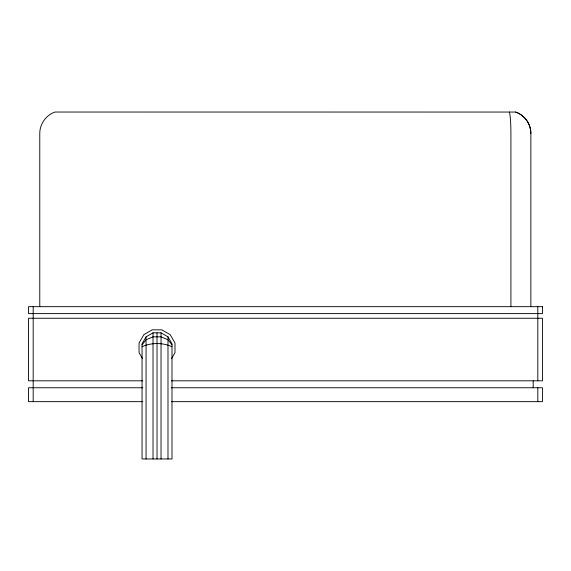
<?xml version="1.0" encoding="UTF-8"?>
<svg xmlns="http://www.w3.org/2000/svg" width="571" height="571" viewBox="0 0 571 571"><rect width="100%" height="100%" fill="white"/><g stroke="black" fill="none" stroke-linecap="round" stroke-linejoin="round"><path stroke-width="0.86" d="M146.062 336.84L142.051 343.792L142.051 458.97L171.999 458.97L171.999 343.792L167.988 336.84L161.036 332.829L153.014 332.829L146.062 336.84L146.062 458.97M171.493 358.681L174.997 352.614L174.997 342.985L170.179 334.649L161.843 329.831L152.207 329.831L143.871 334.649L139.053 342.985L139.053 352.614L142.557 358.681M142.051 344.863L146.062 339.774L153.014 336.84L161.036 336.84L167.988 339.774L171.999 344.863M142.051 346.725C151.208 342.486 162.842 342.486 171.999 346.725M530.866 306.663L530.866 133.514A22.776 22.669 90 0 0 515.634 112.052L55.002 112.03C46.065 115.064 39.677 124.071 39.777 133.514L39.777 306.663M142.807 380.807L28.55 380.807L28.55 318.247L542.45 318.247L542.45 380.807L171.329 380.807M142.807 387.759L28.55 387.759L28.55 401.656L142.85 401.656M171.329 387.759L542.45 387.759L542.45 401.656L171.379 401.656M537.818 306.663L537.818 380.807M537.818 387.759L537.818 401.656M533.186 380.807L533.186 387.759M510.917 306.663L510.917 133.514A22.776 2.234 90 0 0 509.418 112.052M167.988 336.84L167.988 458.97M161.036 332.829L161.036 458.97M157.025 332.829L157.025 458.97M153.014 332.829L153.014 458.97M33.182 306.663L33.182 401.656M515.634 112.037A22.761 22.754 -90 0 1 530.866 133.514M542.45 306.663L28.55 306.663L28.55 313.615L542.45 313.615L542.45 306.663"/></g></svg>
